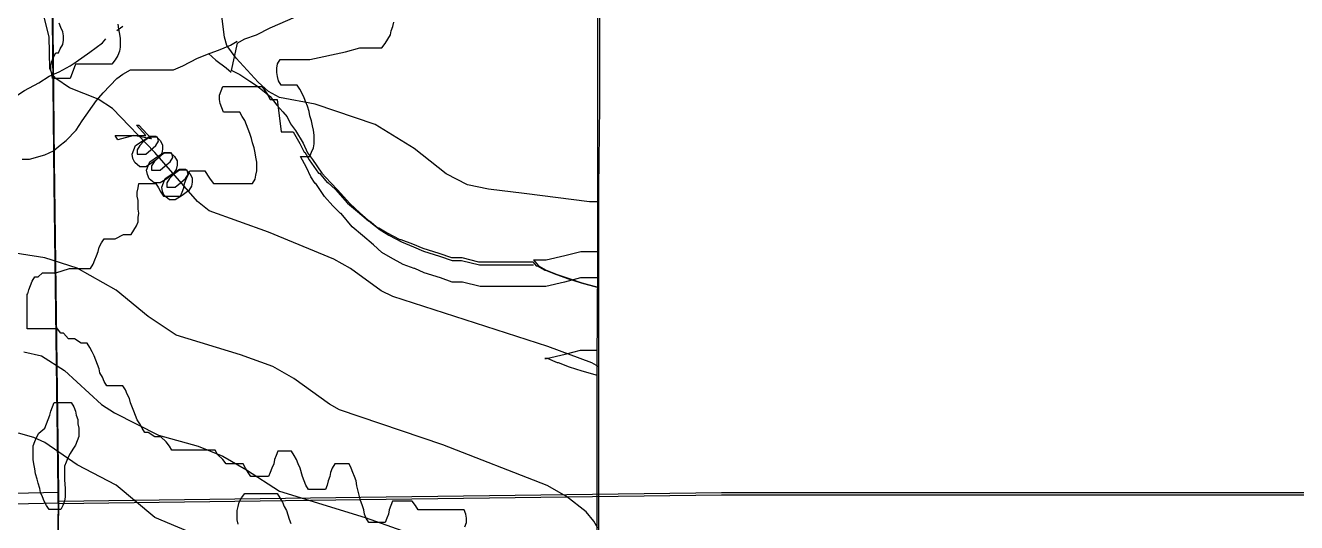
# Model space of a CAD drawing. Extents: x -0.82 to 6.83, y -0.63 to 7.9.
# Drawn here: x 2.53 to 3.321, y 6.406 to 6.715 of the extents above; entities that cross this region are included whole.
import ezdxf

# ---------------------------------------------------------------- set-up
doc = ezdxf.new("R2010")
doc.units = 0
for name, color, linetype in [('Elevations', 7, 'CONTINUOUS'), ('Grid', 7, 'CONTINUOUS'), ('roads', 7, 'CONTINUOUS'), ('split_lines', 7, 'CONTINUOUS'), ('split_lines_copy', 7, 'CONTINUOUS'), ('topo', 7, 'CONTINUOUS'), ('topo_grid', 7, 'CONTINUOUS'), ('water', 7, 'CONTINUOUS'), ('white', 7, 'CONTINUOUS')]:
    doc.layers.add(name, color=color, linetype=linetype)

msp = doc.modelspace()

# ---------------------------------------------------------------- linework, layer by layer
at = {"layer": 'Elevations', "color": 1}
for points in [[(2.597103, 6.6467), (2.587085, 6.644054), (2.585503, 6.6467), (2.588667, 6.6467), (2.592885, 6.6467), (2.598157, 6.6467), (2.604484, 6.6467), (2.598684, 6.65305), (2.600266, 6.65305), (2.608175, 6.644583), (2.607648, 6.644583)], [(2.613447, 6.643551), (2.615029, 6.640905), (2.615029, 6.63826), (2.614503, 6.635614), (2.61292, 6.632968), (2.608703, 6.629793), (2.604485, 6.627147), (2.600794, 6.627147), (2.59763, 6.629793), (2.596577, 6.632439), (2.596048, 6.635085), (2.597104, 6.63773), (2.598157, 6.640376), (2.602902, 6.643551), (2.607121, 6.646197), (2.610811, 6.646197)], [(2.599212, 6.635111), (2.601321, 6.635111), (2.604484, 6.635111), (2.607647, 6.637757), (2.610811, 6.640403), (2.612393, 6.643049), (2.611866, 6.645694), (2.609758, 6.645694), (2.60712, 6.645694), (2.60343, 6.643049), (2.600792, 6.640403), (2.59921, 6.637757), (2.59921, 6.637757)], [(2.62241, 6.633524), (2.623992, 6.630878), (2.623992, 6.628232), (2.623466, 6.625586), (2.621884, 6.62294), (2.617666, 6.619765), (2.613448, 6.617119), (2.609758, 6.617119), (2.606594, 6.619765), (2.60554, 6.622411), (2.605014, 6.625057), (2.606067, 6.627703), (2.607123, 6.630349), (2.611868, 6.633524), (2.616086, 6.636169), (2.619776, 6.636169)], [(2.608175, 6.625083), (2.610284, 6.625083), (2.613447, 6.625083), (2.616611, 6.627729), (2.619774, 6.630375), (2.621356, 6.633021), (2.620829, 6.635667), (2.618721, 6.635667), (2.616085, 6.635667), (2.612394, 6.633021), (2.609759, 6.630375), (2.608177, 6.627729), (2.608177, 6.627729)], [(2.631901, 6.622993), (2.633483, 6.620347), (2.633483, 6.617701), (2.632957, 6.615056), (2.631377, 6.61241), (2.627159, 6.609235), (2.622941, 6.606589), (2.61925, 6.606589), (2.616087, 6.609235), (2.615031, 6.611881), (2.614505, 6.614526), (2.615558, 6.617172), (2.616614, 6.619818), (2.621359, 6.622993), (2.625577, 6.625639), (2.629265, 6.625639)], [(2.617665, 6.614553), (2.619774, 6.614553), (2.622938, 6.614553), (2.626101, 6.617199), (2.629265, 6.619845), (2.630847, 6.62249), (2.630321, 6.625136), (2.628212, 6.625136), (2.625577, 6.625136), (2.621886, 6.62249), (2.61925, 6.619845), (2.617668, 6.617199), (2.617668, 6.617199)]]:
    msp.add_lwpolyline(points, close=True, dxfattribs=at)
at = {"layer": 'Grid', "color": 1}
for points in [[(1.491971, 7.241483), (1.707619, 7.244658), (1.706037, 7.036378), (1.704454, 6.828654), (1.705507, 6.619871), (1.706034, 6.411062), (1.705507, 6.619871), (1.704454, 6.828654), (1.706037, 7.036378), (1.707619, 7.244658), (1.908504, 7.251537), (2.109916, 7.258416), (2.321873, 7.258416), (2.53383, 7.258416), (2.539629, 7.048046), (2.545429, 6.837676), (2.547543, 6.630984), (2.550181, 6.424318), (2.334529, 6.419555), (2.119408, 6.414793), (1.912724, 6.412147), (1.706037, 6.405744), (1.498298, 6.40839)], [(2.533831, 7.257252), (2.533831, 7.253019), (2.539631, 7.042649), (2.545431, 6.832279), (2.54754, 6.625586), (2.550175, 6.41892), (2.54754, 6.211698), (2.544905, 6.004503), (2.543849, 5.795694), (2.542267, 5.586911), (2.529613, 5.383394), (2.516432, 5.180405)], [(3.380605, 6.422624), (3.171811, 6.422624), (2.963018, 6.422624), (2.754224, 6.419978), (2.550176, 6.417333), (2.547541, 6.623999), (2.545432, 6.830691), (2.539632, 7.041061), (2.533833, 7.251431), (2.73419, 7.251431), (2.940875, 7.251431), (3.152304, 7.254077), (3.285175, 7.254077)], [(3.35686, 4.763925), (3.14543, 4.763925), (2.933491, 4.763925), (2.724698, 4.763925), (2.712043, 4.763925), (2.490595, 4.763925), (2.503777, 4.967442), (2.51643, 5.17096), (2.529612, 5.373948), (2.542266, 5.577466), (2.543848, 5.786248), (2.544904, 5.995058), (2.547539, 6.202253), (2.550174, 6.409474), (2.547539, 6.61614), (2.54543, 6.822833), (2.53963, 7.033203), (2.533831, 7.243573), (2.533831, 7.247807)], [(1.4983, 6.40577), (1.706039, 6.403124), (1.705513, 6.193786), (1.704986, 5.983945), (1.708676, 5.77675), (1.712367, 5.568999), (1.708676, 5.77675), (1.704986, 5.983945), (1.705513, 6.193786), (1.706039, 6.403124), (1.912724, 6.40577), (2.119408, 6.408416), (2.334528, 6.413179), (2.550176, 6.417941), (2.547541, 6.210719), (2.544906, 6.003524), (2.54385, 5.794715), (2.542268, 5.585932), (2.335057, 5.582228), (2.127318, 5.577995), (1.919579, 5.574291), (1.712365, 5.571645), (1.503571, 5.575349)]]:
    msp.add_lwpolyline(points, dxfattribs=at)
msp.add_lwpolyline([(3.381662, 5.578498), (3.171287, 5.581143), (2.961439, 5.584318), (2.752118, 5.584318), (2.54227, 5.586964), (2.543852, 5.795747), (2.544905, 6.004556), (2.547541, 6.211751), (2.550179, 6.418973), (2.754227, 6.421619), (2.96302, 6.424265), (3.171813, 6.424265), (3.380606, 6.424265), (3.380606, 6.213868), (3.381136, 6.003498), (3.381136, 5.792598)], close=True, dxfattribs=at)
at = {"layer": 'roads', "color": 7}
for points in [[(2.661428, 6.704167), (2.666172, 6.706813), (2.673554, 6.709459), (2.681989, 6.713692), (2.702552, 6.722688)], [(2.527504, 6.631936), (2.53225, 6.631936), (2.54174, 6.634582), (2.547013, 6.637228), (2.550176, 6.639874), (2.554921, 6.643578), (2.561248, 6.649928), (2.564939, 6.655749), (2.573902, 6.668449), (2.57812, 6.673211), (2.586556, 6.682207), (2.590247, 6.684853), (2.594992, 6.687499), (2.598683, 6.687499), (2.603428, 6.687499), (2.610809, 6.687499), (2.616082, 6.687499), (2.621881, 6.687499), (2.627685, 6.690144), (2.636649, 6.694907), (2.643503, 6.697553), (2.650884, 6.700199), (2.65721, 6.702844), (2.661428, 6.70549)], [(2.661428, 6.704167), (2.657737, 6.687234)], [(2.643501, 6.697844), (2.648246, 6.69361), (2.654572, 6.688848), (2.657737, 6.686202)], [(2.657737, 6.687313), (2.66301, 6.684668), (2.669336, 6.680434), (2.673554, 6.677788), (2.6783, 6.674084), (2.681991, 6.670909), (2.686209, 6.665618), (2.6899, 6.661384), (2.692546, 6.658209), (2.694662, 6.653976), (2.697827, 6.649743), (2.702571, 6.641805), (2.705216, 6.635984), (2.708381, 6.631751), (2.71418, 6.623284), (2.719454, 6.617463), (2.724198, 6.612701), (2.73158, 6.604234), (2.737906, 6.598413), (2.744761, 6.592593), (2.750561, 6.58783), (2.755834, 6.584655), (2.763748, 6.580422), (2.771129, 6.577247), (2.777456, 6.574601), (2.787473, 6.571426), (2.795381, 6.56878), (2.801181, 6.56878), (2.812254, 6.566134), (2.81858, 6.566134), (2.824379, 6.566134), (2.830706, 6.566134), (2.837558, 6.566134), (2.841776, 6.566134), (2.845993, 6.566134)], [(2.845968, 6.569203), (2.853876, 6.569203), (2.865476, 6.571849), (2.875493, 6.574495), (2.88551, 6.574495), (2.886542, 6.574627)], [(2.845968, 6.569203), (2.849132, 6.565499), (2.853879, 6.562853), (2.860732, 6.560208), (2.868113, 6.557562), (2.876022, 6.554916), (2.886039, 6.55227), (2.886542, 6.552138)]]:
    msp.add_lwpolyline(points, dxfattribs=at)
at = {"layer": 'split_lines', "color": 7}
msp.add_lwpolyline([(2.885554, 6.383466), (2.885554, 6.44469), (2.885554, 6.505333), (2.886083, 6.566584), (2.886083, 6.6272), (2.886083, 6.688398), (2.886083, 6.749623), (2.886083, 6.810292), (2.886612, 6.871516), (2.886612, 6.932132), (2.886612, 6.99341), (2.886612, 7.053999), (2.886612, 7.115277), (2.886612, 7.176501), (2.887142, 7.237118), (2.887142, 7.298369)], dxfattribs=at)
at = {"layer": 'split_lines_copy', "color": 7}
msp.add_lwpolyline([(2.885554, 6.383466), (2.885554, 6.44469), (2.885554, 6.505333), (2.886083, 6.566584), (2.886083, 6.6272), (2.886083, 6.688398), (2.886083, 6.749623), (2.886083, 6.810292), (2.886612, 6.871516), (2.886612, 6.932132), (2.886612, 6.99341), (2.886612, 7.053999), (2.886612, 7.115277), (2.886612, 7.176501), (2.887142, 7.237118), (2.887142, 7.298369)], dxfattribs=at)
at = {"layer": 'topo', "color": 2}
for points in [[(2.886558, 6.502528), (2.882349, 6.505174), (2.854931, 6.515228), (2.758442, 6.546317), (2.75106, 6.550021), (2.732079, 6.563779), (2.721535, 6.5696), (2.680937, 6.586534), (2.64403, 6.599763), (2.636648, 6.605584), (2.610286, 6.636169), (2.583919, 6.66358), (2.574956, 6.669401), (2.55703, 6.67628), (2.548594, 6.682101), (2.546485, 6.684747), (2.544903, 6.688451), (2.544376, 6.70803), (2.540158, 6.724434), (2.53594, 6.732372), (2.526977, 6.742955)], [(2.886563, 6.605319), (2.880766, 6.605319), (2.840168, 6.610611), (2.818025, 6.613256), (2.804843, 6.615902), (2.791662, 6.622781), (2.771627, 6.638656), (2.747373, 6.653473), (2.709934, 6.666173), (2.687791, 6.670406), (2.680936, 6.674111), (2.674609, 6.679931), (2.660901, 6.694748), (2.655102, 6.702686), (2.653514, 6.707977), (2.651398, 6.724381)], [(2.88595, 6.402172), (2.88341, 6.406405), (2.878666, 6.412226), (2.86654, 6.421751), (2.854414, 6.42863), (2.789563, 6.45403), (2.725235, 6.475726), (2.718909, 6.47943), (2.696766, 6.495305), (2.683585, 6.502714), (2.66355, 6.510122), (2.623481, 6.522293), (2.60608, 6.533934), (2.586045, 6.550339), (2.561792, 6.564097), (2.541753, 6.570447), (2.508537, 6.575739)], [(2.528562, 6.512), (2.539634, 6.509355), (2.55387, 6.500359), (2.577068, 6.479192), (2.584977, 6.4739), (2.612394, 6.460142), (2.637175, 6.453263), (2.652465, 6.446913), (2.667226, 6.438446), (2.687793, 6.425217), (2.741044, 6.408813), (2.809587, 6.384471)], [(2.638746, 6.396642), (2.610275, 6.408813), (2.586021, 6.428921), (2.561768, 6.441621), (2.541728, 6.45538), (2.534874, 6.458555), (2.525384, 6.4612)]]:
    msp.add_lwpolyline(points, dxfattribs=at)
for points in [[(2.886563, 6.605319)], [(2.886558, 6.502528)]]:
    msp.add_lwpolyline(points, close=True, dxfattribs=at)
at = {"layer": 'topo_grid', "color": 7}
msp.add_lwpolyline([(2.886609, 6.356716), (2.886609, 6.40786), (2.886609, 6.459534), (2.886609, 6.510678), (2.886609, 6.562351), (2.886609, 6.614024), (2.887138, 6.665168), (2.887138, 6.716841), (2.887138, 6.767985), (2.887138, 6.819658), (2.887138, 6.871305), (2.887667, 6.922449), (2.887667, 6.974122), (2.887667, 7.025266), (2.887667, 7.076939), (2.887667, 7.128612), (2.887667, 7.179756), (2.888196, 7.224576)], dxfattribs=at)
at = {"layer": 'water', "color": 4}
for points in [[(2.586557, 6.712078), (2.590248, 6.714724)], [(2.516959, 6.666729), (2.52065, 6.669375), (2.529086, 6.674666), (2.538049, 6.679429), (2.544376, 6.683662), (2.550703, 6.686308), (2.557557, 6.690012), (2.561248, 6.692658), (2.569684, 6.698479), (2.577592, 6.7043), (2.579703, 6.706945)]]:
    msp.add_lwpolyline(points, dxfattribs=at)
at = {"layer": 'white', "color": 7}
for points in [[(2.587083, 6.716074), (2.58761, 6.712899), (2.588139, 6.709724), (2.588666, 6.707078), (2.588666, 6.704432), (2.588666, 6.701786), (2.588139, 6.69914), (2.587083, 6.696494), (2.585501, 6.693849), (2.583392, 6.691203), (2.581285, 6.691203), (2.57865, 6.691203), (2.575487, 6.691203), (2.572849, 6.691203), (2.569686, 6.691203), (2.566523, 6.691203), (2.563359, 6.691203), (2.560723, 6.691203), (2.557557, 6.682207), (2.557557, 6.682207), (2.554922, 6.682207), (2.552286, 6.682207), (2.550178, 6.682207), (2.548069, 6.682207), (2.546487, 6.682207), (2.54596, 6.684853), (2.545434, 6.687499), (2.545434, 6.690144), (2.54596, 6.69279), (2.547016, 6.695436), (2.548598, 6.698082), (2.55018, 6.698082), (2.551233, 6.700728), (2.552816, 6.703374), (2.553342, 6.706019), (2.553342, 6.708665), (2.552816, 6.711311), (2.551763, 6.713957), (2.550707, 6.716603)], [(2.886257, 6.557959), (2.885199, 6.557959), (2.875708, 6.557959), (2.875179, 6.557959), (2.865157, 6.555313), (2.853557, 6.552667), (2.846176, 6.552667), (2.841958, 6.552667), (2.837211, 6.552667), (2.830359, 6.552667), (2.824866, 6.552667), (2.81854, 6.552667), (2.81274, 6.552667), (2.801667, 6.555313), (2.795341, 6.555313), (2.787959, 6.557959), (2.777942, 6.561134), (2.772143, 6.563779), (2.771613, 6.563779), (2.764761, 6.566425), (2.756852, 6.570659), (2.751579, 6.573834), (2.746306, 6.578596), (2.739453, 6.584417), (2.733127, 6.589709), (2.726274, 6.598175), (2.725745, 6.598175), (2.721001, 6.602938), (2.715728, 6.608759), (2.710455, 6.616696), (2.709926, 6.616696), (2.70728, 6.620929), (2.704634, 6.62675), (2.700943, 6.633629), (2.702001, 6.633629), (2.704647, 6.633629), (2.706764, 6.633629), (2.707822, 6.636275), (2.708881, 6.638921), (2.70941, 6.641567), (2.70941, 6.644213), (2.70941, 6.646859), (2.708881, 6.650034), (2.708351, 6.652679), (2.707822, 6.655854), (2.706764, 6.659029), (2.706235, 6.661675), (2.705176, 6.66485), (2.704118, 6.667496), (2.70306, 6.670142), (2.702001, 6.672788), (2.700414, 6.675434), (2.698826, 6.678079), (2.69671, 6.678079), (2.694593, 6.678079), (2.692476, 6.678079), (2.69036, 6.678079), (2.688772, 6.678079), (2.687185, 6.680725), (2.686656, 6.683371), (2.686126, 6.686017), (2.686126, 6.688663), (2.686656, 6.691309), (2.688243, 6.693954), (2.689831, 6.693954), (2.692476, 6.693954), (2.695122, 6.693954), (2.697768, 6.693954), (2.70093, 6.693954), (2.70673, 6.693954), (2.728873, 6.698717), (2.737834, 6.701363), (2.740998, 6.701363), (2.744163, 6.701363), (2.746809, 6.701363), (2.749454, 6.701363), (2.751571, 6.701363), (2.753688, 6.704009), (2.755275, 6.706654), (2.756863, 6.7093), (2.757392, 6.711946), (2.75845, 6.714592), (2.758979, 6.717238)], [(2.803204, 6.402992), (2.804263, 6.405638), (2.804263, 6.408284), (2.803733, 6.41093), (2.802675, 6.413575), (2.801617, 6.413575), (2.7995, 6.413575), (2.797383, 6.413575), (2.794738, 6.413575), (2.792092, 6.413575), (2.786292, 6.413575), (2.783646, 6.413575), (2.780479, 6.413575), (2.778363, 6.413575), (2.775717, 6.413575), (2.774129, 6.413575), (2.772542, 6.416221), (2.770425, 6.418867), (2.768838, 6.418867), (2.76725, 6.418867), (2.765663, 6.418867), (2.763546, 6.418867), (2.761429, 6.418867), (2.759842, 6.418867), (2.758254, 6.418867), (2.757196, 6.416221), (2.756138, 6.413575), (2.755608, 6.41093), (2.75455, 6.408284), (2.753492, 6.405638), (2.752433, 6.405638), (2.750317, 6.405638), (2.748729, 6.405638), (2.746613, 6.405638), (2.745025, 6.405638), (2.743438, 6.405638), (2.74185, 6.408284), (2.740792, 6.41093), (2.740263, 6.413575), (2.739204, 6.41675), (2.738146, 6.419396), (2.736029, 6.428392), (2.7355, 6.431567), (2.734442, 6.434213), (2.733383, 6.436859), (2.732325, 6.439505), (2.731267, 6.44215), (2.729679, 6.44215), (2.728092, 6.44215), (2.725975, 6.44215), (2.723858, 6.44215), (2.722271, 6.44215), (2.720683, 6.439505), (2.719625, 6.436859), (2.719096, 6.434213), (2.718038, 6.431567), (2.717508, 6.428921), (2.71645, 6.426275), (2.714863, 6.426275), (2.712746, 6.426275), (2.711158, 6.426275), (2.709042, 6.426275), (2.707454, 6.426275), (2.705867, 6.426275), (2.704279, 6.428921), (2.703221, 6.431567), (2.702163, 6.434213), (2.700575, 6.439505), (2.699517, 6.44215), (2.698458, 6.444796), (2.696871, 6.447442), (2.695283, 6.450088), (2.693696, 6.450088), (2.691579, 6.450088), (2.689992, 6.450088), (2.687875, 6.450088), (2.686817, 6.450088), (2.685758, 6.447442), (2.6847, 6.444796), (2.684171, 6.44215), (2.683113, 6.439505), (2.682054, 6.436859), (2.680996, 6.434213), (2.678879, 6.434213), (2.676763, 6.434213), (2.675175, 6.434213), (2.673058, 6.434213), (2.671471, 6.434213), (2.669883, 6.434213), (2.668296, 6.436859), (2.666708, 6.439505), (2.665121, 6.44215), (2.663004, 6.44215), (2.660888, 6.44215), (2.658771, 6.44215), (2.656654, 6.44215), (2.654538, 6.44215), (2.652421, 6.444796), (2.649257, 6.447971), (2.647669, 6.450617), (2.646082, 6.450617), (2.643454, 6.450617), (2.641345, 6.450617), (2.638708, 6.450617), (2.636072, 6.450617), (2.630273, 6.450617), (2.628212, 6.450617), (2.625576, 6.450617), (2.62294, 6.450617), (2.620831, 6.450617), (2.619249, 6.453263), (2.61714, 6.455909), (2.613977, 6.459084), (2.612395, 6.459084), (2.610286, 6.459084), (2.606068, 6.46173), (2.60396, 6.46173), (2.602377, 6.464375), (2.600795, 6.467021), (2.599213, 6.469667), (2.598157, 6.472313), (2.597104, 6.474959), (2.594995, 6.48025), (2.594469, 6.482896), (2.592884, 6.485542), (2.591828, 6.488188), (2.590252, 6.490834), (2.588137, 6.490834), (2.586029, 6.490834), (2.58392, 6.490834), (2.582338, 6.490834), (2.580229, 6.490834), (2.578647, 6.49348), (2.577594, 6.496125), (2.576012, 6.498771), (2.575485, 6.501417), (2.573376, 6.506709), (2.572321, 6.509355), (2.571268, 6.512), (2.569685, 6.514646), (2.568103, 6.517292), (2.566521, 6.517292), (2.564412, 6.517292), (2.560194, 6.519938), (2.558086, 6.519938), (2.556503, 6.519938), (2.55334, 6.523642), (2.551758, 6.523642), (2.549649, 6.526288), (2.547541, 6.526288), (2.544905, 6.526288), (2.542267, 6.526288), (2.539632, 6.526288), (2.536469, 6.526288), (2.533305, 6.526288), (2.53067, 6.526288), (2.53067, 6.547984), (2.531197, 6.547984), (2.531723, 6.55063), (2.532779, 6.553275), (2.533832, 6.555921), (2.535414, 6.558567), (2.537523, 6.558567), (2.540158, 6.561213), (2.542793, 6.561213), (2.545428, 6.561213), (2.548592, 6.561213), (2.557028, 6.563859), (2.560191, 6.563859), (2.562829, 6.563859), (2.565465, 6.563859), (2.5681, 6.563859), (2.570209, 6.563859), (2.571791, 6.566505), (2.572844, 6.56915), (2.573899, 6.571796), (2.574953, 6.574442), (2.575479, 6.577088), (2.577061, 6.579734), (2.578643, 6.58238), (2.580752, 6.58238), (2.582861, 6.58238), (2.585496, 6.58238), (2.590773, 6.585025), (2.592877, 6.585025), (2.595517, 6.585025), (2.597099, 6.587671), (2.598679, 6.590317), (2.599735, 6.592963), (2.599735, 6.595609), (2.600261, 6.598255), (2.599735, 6.6009), (2.599735, 6.606192), (2.599208, 6.608838), (2.599208, 6.611484), (2.599735, 6.61413), (2.600261, 6.616775), (2.601843, 6.616775), (2.603423, 6.616775), (2.605532, 6.616775), (2.607114, 6.616775), (2.609223, 6.616775), (2.610805, 6.616775), (2.612384, 6.61413), (2.613967, 6.611484), (2.615549, 6.608838), (2.617131, 6.608838), (2.61924, 6.608838), (2.620822, 6.608838), (2.622931, 6.608838), (2.625039, 6.608838), (2.626095, 6.608838), (2.627148, 6.611484), (2.628204, 6.61413), (2.62873, 6.616775), (2.629786, 6.619421), (2.630839, 6.622067), (2.631892, 6.624713), (2.634001, 6.624713), (2.63611, 6.624713), (2.637692, 6.624713), (2.639801, 6.624713), (2.641383, 6.624713), (2.642965, 6.622067), (2.644545, 6.619421), (2.646653, 6.616775), (2.648241, 6.616775), (2.650357, 6.616775), (2.653003, 6.616775), (2.655649, 6.616775), (2.658295, 6.616775), (2.661457, 6.616775), (2.664103, 6.616775), (2.666748, 6.616775), (2.668865, 6.616775), (2.670982, 6.616775), (2.672569, 6.619421), (2.673098, 6.622067), (2.673628, 6.624713), (2.673628, 6.627359), (2.673628, 6.630005), (2.673098, 6.63318), (2.672569, 6.635825), (2.67204, 6.639), (2.670982, 6.642175), (2.670453, 6.644821), (2.669394, 6.647996), (2.668336, 6.650642), (2.667278, 6.653288), (2.666219, 6.655934), (2.664632, 6.65858), (2.663044, 6.661225), (2.661457, 6.661225), (2.65934, 6.661225), (2.656694, 6.661225), (2.655107, 6.661225), (2.65299, 6.661225), (2.651932, 6.663871), (2.650873, 6.666517), (2.650344, 6.669163), (2.650344, 6.671809), (2.651403, 6.674455), (2.652461, 6.6771), (2.654578, 6.6771), (2.656694, 6.6771), (2.65934, 6.6771), (2.661986, 6.6771), (2.664632, 6.6771), (2.667796, 6.6771), (2.670442, 6.6771), (2.672559, 6.6771), (2.675204, 6.6771), (2.676792, 6.6771), (2.678909, 6.674455), (2.680496, 6.671809), (2.682084, 6.669163), (2.6842, 6.669163), (2.686317, 6.669163), (2.688857, 6.649055), (2.691503, 6.649055), (2.694149, 6.649055), (2.695207, 6.649055), (2.696265, 6.649055), (2.700483, 6.641646), (2.700483, 6.641646), (2.703129, 6.636355), (2.703658, 6.636355), (2.706304, 6.631592), (2.712103, 6.623125), (2.712632, 6.623125), (2.717376, 6.617305), (2.717906, 6.617305), (2.722652, 6.613071), (2.730034, 6.604605), (2.730034, 6.604605), (2.73636, 6.599313), (2.743213, 6.593492), (2.743742, 6.593492), (2.749015, 6.589259), (2.749544, 6.589259), (2.754818, 6.586084), (2.754818, 6.586084), (2.762726, 6.58185), (2.763255, 6.58185), (2.770637, 6.579205), (2.776963, 6.576559), (2.786986, 6.573384), (2.794894, 6.570738), (2.800694, 6.570738), (2.801223, 6.570738), (2.811769, 6.568092), (2.812298, 6.568092), (2.818098, 6.568092), (2.824427, 6.568092), (2.830753, 6.568092), (2.837608, 6.568092), (2.841826, 6.568092), (2.845517, 6.568092), (2.847633, 6.565446), (2.847633, 6.565446), (2.848163, 6.565446), (2.852907, 6.5628), (2.853436, 6.5628), (2.860288, 6.560155), (2.86767, 6.557509), (2.875579, 6.554863), (2.885596, 6.552217), (2.885596, 6.552217)], [(2.885787, 6.497184), (2.876262, 6.49983), (2.868353, 6.502475), (2.861501, 6.505121), (2.860971, 6.505121), (2.854645, 6.507767), (2.853058, 6.507767), (2.853587, 6.507767), (2.854116, 6.507767), (2.865715, 6.510413), (2.875206, 6.513059), (2.875735, 6.513059), (2.885226, 6.513059), (2.885675, 6.513218)], [(2.662073, 6.40458), (2.661544, 6.407225), (2.661544, 6.4104), (2.661544, 6.413046), (2.662073, 6.415692), (2.662602, 6.418338), (2.66419, 6.420984), (2.666306, 6.42363), (2.668423, 6.42363), (2.671069, 6.42363), (2.673715, 6.42363), (2.676879, 6.42363), (2.679525, 6.42363), (2.682171, 6.42363), (2.684287, 6.42363), (2.686404, 6.42363), (2.687992, 6.420984), (2.689579, 6.418338), (2.690637, 6.415692), (2.692225, 6.413046), (2.693812, 6.407755), (2.694871, 6.405109)]]:
    msp.add_lwpolyline(points, dxfattribs=at)
for points in [[(2.886257, 6.557959)], [(2.549649, 6.413681), (2.548067, 6.413681), (2.545958, 6.413681), (2.544376, 6.413681), (2.542794, 6.416327), (2.541212, 6.418973), (2.540158, 6.421619), (2.539103, 6.424265), (2.538576, 6.42691), (2.537523, 6.430085), (2.536997, 6.432731), (2.535941, 6.435906), (2.535415, 6.439081), (2.534888, 6.442256), (2.534361, 6.444902), (2.534361, 6.448077), (2.534361, 6.450723), (2.534361, 6.453369), (2.535415, 6.456015), (2.53647, 6.45866), (2.538052, 6.461306), (2.541742, 6.464481), (2.542798, 6.467127), (2.543851, 6.469773), (2.544907, 6.472419), (2.545433, 6.475065), (2.546486, 6.47771), (2.547542, 6.480356), (2.549124, 6.480356), (2.550706, 6.480356), (2.552815, 6.480356), (2.554924, 6.480356), (2.556506, 6.480356), (2.558088, 6.480356), (2.559668, 6.47771), (2.560723, 6.475065), (2.56125, 6.472419), (2.562303, 6.469773), (2.562303, 6.467127), (2.56283, 6.464481), (2.56283, 6.461835), (2.56283, 6.45919), (2.561777, 6.456544), (2.560721, 6.453898), (2.559139, 6.451252), (2.557556, 6.448606), (2.555974, 6.44596), (2.554919, 6.443315), (2.553865, 6.440669), (2.553865, 6.438023), (2.553865, 6.435377), (2.553865, 6.432202), (2.554392, 6.42691), (2.554392, 6.424265), (2.554392, 6.421619), (2.553865, 6.418973), (2.552812, 6.416327), (2.551757, 6.413681), (2.549648, 6.413681)]]:
    msp.add_lwpolyline(points, close=True, dxfattribs=at)

doc.saveas('drawing.dxf')
